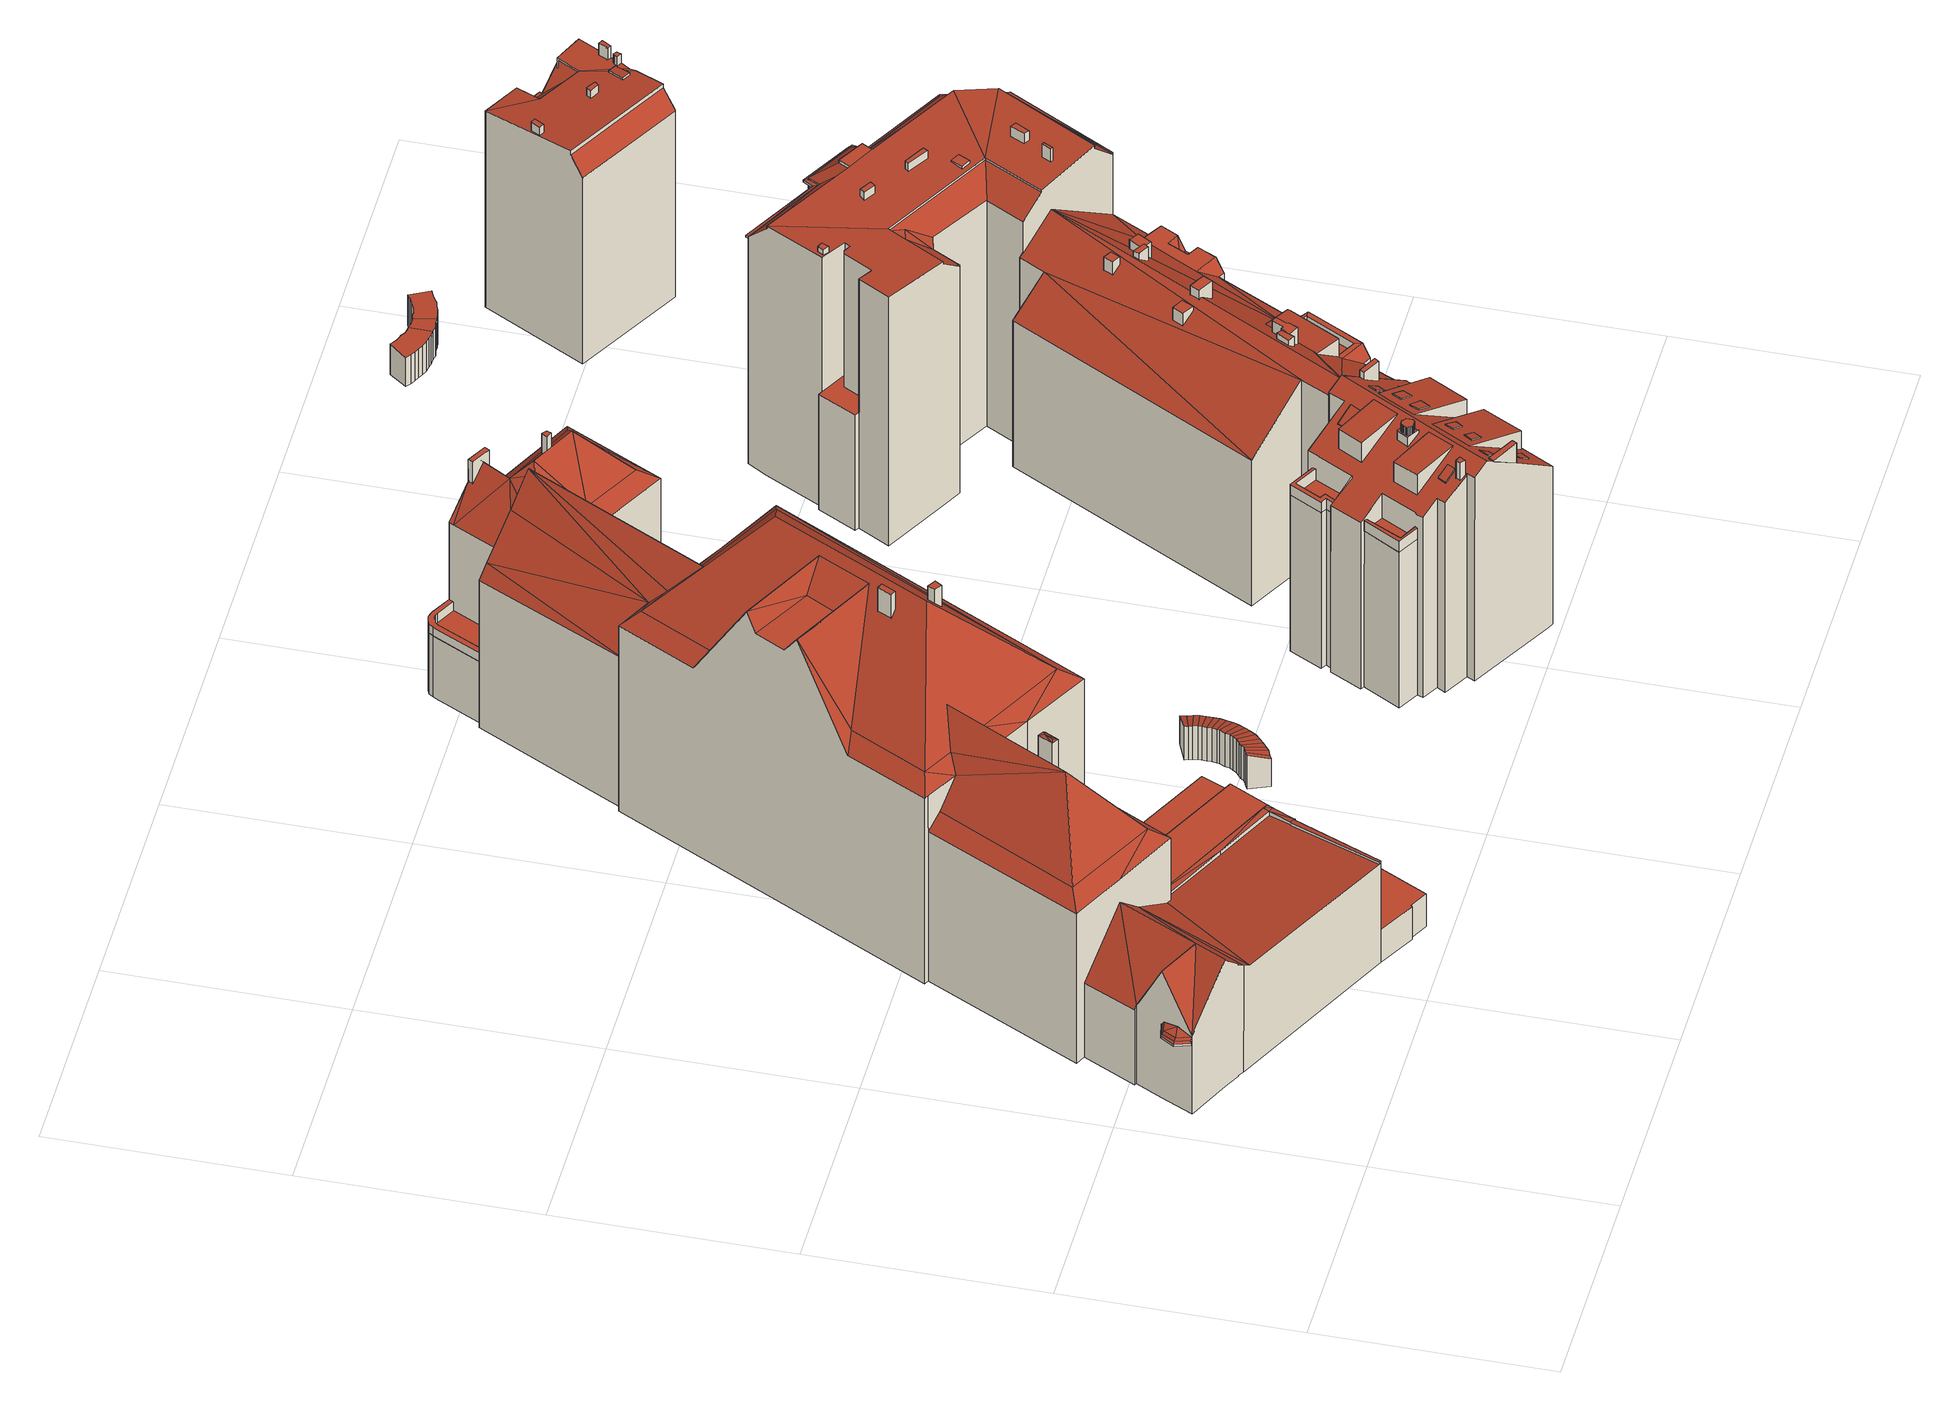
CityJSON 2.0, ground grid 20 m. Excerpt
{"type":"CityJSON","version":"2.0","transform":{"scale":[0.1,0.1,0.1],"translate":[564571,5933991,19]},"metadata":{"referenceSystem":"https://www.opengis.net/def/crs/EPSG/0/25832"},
"CityObjects":{
"building1":{"type":"Building","attributes":{"Grundfläche 2D":"26.392368","Grundhöhe NN":"21.184"},"geometry":[{"type":"Solid","lod":"3","boundaries":[[[[0,1,2,3]],[[4,5,6,7]],[[3,2,8,4]],[[0,3,4,7]],[[1,0,7,9]],[[2,1,9,8]],[[5,4,8,10,11]],[[6,5,11,12]],[[9,7,6,12,13]],[[8,9,13,10]],[[11,10,13,12]]]],"semantics":{"surfaces":[{"type":"RoofSurface"},{"type":"WallSurface"},{"type":"GroundSurface"}],"values":[[0,0,1,1,1,1,1,1,1,1,2]]}}]},
"building2":{"type":"Building","attributes":{"Grundfläche 2D":"1540.348313","Grundhöhe NN":"20.908"},"children":["building2-1","building2-2","building2-3","building2-4","building2-5","building2-6","building2-7"],"geometry":[{"type":"Solid","lod":"3","boundaries":[[[[14,15,16,17]],[[17,18,14]],[[19,18,17]],[[20,21,19]],[[21,22,19]],[[22,18,19]],[[23,24,25,26,20]],[[26,27,21,20]],[[28,18,22]],[[29,30,31,32]],[[31,33,34,32]],[[35,30,29]],[[36,37,30,35]],[[38,37,36]],[[39,40,41]],[[42,40,39]],[[42,43,40]],[[44,43,42,45,46]],[[47,41,48]],[[48,41,40]],[[49,50,51,52]],[[53,54,50]],[[54,51,50]],[[54,53,55,56,57]],[[58,51,54]],[[46,59,49]],[[46,49,60,44]],[[49,52,61]],[[61,60,49]],[[61,52,62]],[[44,60,63]],[[64,57,56]],[[57,64,65,66,67]],[[68,69,67,66,65]],[[70,69,68]],[[69,71,67]],[[62,72,61]],[[73,67,62]],[[67,72,62]],[[67,71,72]],[[74,75,76]],[[76,75,77]],[[77,78,76]],[[79,60,77]],[[60,78,77]],[[63,60,79]],[[80,81,82,83]],[[83,82,77,84]],[[85,86,87,88]],[[89,90,91,92]],[[93,91,94]],[[95,96,82,81,97,98,92,91]],[[88,87,98,97]],[[99,81,80]],[[97,81,99]],[[85,88,99]],[[99,88,97]],[[100,87,86]],[[100,98,87]],[[89,92,100]],[[100,92,98]],[[91,90,101,94]],[[93,102,48,40,95,91]],[[77,82,79]],[[79,82,63]],[[82,96,43,44,63]],[[94,103,93]],[[103,94,33,31]],[[93,103,102]],[[48,103,47]],[[104,105,37,47,103]],[[102,103,48]],[[105,104,103,30,37]],[[54,57,58]],[[57,67,73,58]],[[73,52,58]],[[58,52,51]],[[62,52,73]],[[103,31,30]],[[95,40,43,96]],[[106,107,108,109]],[[108,110,109]],[[111,112,113,110,114]],[[115,116,110,108]],[[117,118,119,114,110,116]],[[120,121,122,123,124,110,113]],[[125,124,123]],[[126,124,125]],[[127,128,129,126,125,130,131,132,133,134]],[[109,110,124]],[[135,136,137,138,139,140,141,142,143,144,145,146]],[[147,148,149,150,151,152,153,154,155,156,157]],[[158,159,160,161]],[[59,46,45]],[[77,75,84]],[[78,60,61,72,71]],[[94,101,34,33]],[[41,47,37,38]],[[128,127,134,17,16,15]],[[134,133,19,17]],[[131,130,24,23,20,19,133,132]],[[25,24,130,162]],[[162,163,26,25]],[[163,164,27,26]],[[164,165,166,28,22,21,27]],[[166,167,14,18,28]],[[168,169,170,123,122,121,120,113,112,111,114,171,172,173,174,175]],[[130,125,123,170,176,150,162]],[[107,106,177,178]],[[108,107,178,179]],[[173,172,171,114,119,118,117,116,115,108,179,180,181]],[[162,150,149,163]],[[163,149,148,164]],[[166,165,164,148,147,157]],[[166,157,156,167]],[[151,150,176,182]],[[152,151,182,183]],[[153,152,183,184]],[[154,153,184,185]],[[160,186,187,155,154,185,188,161]],[[109,124,126,129,35,29,32,189,177,106]],[[15,14,167,156,155,187,190,38,36,35,129,128]],[[41,38,190,191,39]],[[42,39,191,192]],[[59,45,42,192,193]],[[49,59,193,194]],[[50,49,194,195]],[[53,50,195,196]],[[55,53,196,197]],[[56,55,197,198]],[[70,68,65,64,56,198,199,146,200]],[[70,200,146,145,144,71,69]],[[201,202,74,76,78,71,144,143,142]],[[75,74,202,203]],[[84,75,203,204,83]],[[90,89,100,86,85,99,80,83,204,205]],[[34,101,90,205,206]],[[32,34,206,189]],[[158,161,188,207]],[[159,158,207,208]],[[160,159,208,186]],[[135,146,199,209]],[[136,135,209,210]],[[137,136,210,211]],[[138,137,211,212]],[[139,138,212,213]],[[140,139,213,214]],[[201,142,141,140,214,215]],[[195,194,193,192,191,190,187,186,208,207,188,185,184,183,182,176,170,169,168,175,174,173,181,180,179,178,177,189,206,205,204,203,202,201,215,214,213,212,211,210,209,199,198,197,196]]]],"semantics":{"surfaces":[{"type":"RoofSurface"},{"type":"WallSurface"},{"type":"GroundSurface"}],"values":[[0,0,0,0,0,0,0,0,0,0,0,0,0,0,0,0,0,0,0,0,0,0,0,0,0,0,0,0,0,0,0,0,0,0,0,0,0,0,0,0,0,0,0,0,0,0,0,0,0,0,0,0,0,0,0,0,0,0,0,0,0,0,0,0,0,0,0,0,0,0,0,0,0,0,0,0,0,0,0,0,0,0,0,0,0,0,0,0,0,0,0,0,0,1,1,1,1,1,1,1,1,1,1,1,1,1,1,1,1,1,1,1,1,1,1,1,1,1,1,1,1,1,1,1,1,1,1,1,1,1,1,1,1,1,1,1,1,1,1,1,1,1,1,1,1,1,1,1,2]]}}]},
"building2-1":{"type":"BuildingInstallation","parents":["building2"],"geometry":[{"type":"MultiSurface","lod":"3","boundaries":[[[216,217,218,219,220,221,222,223,224,225,226,227,228,229,230,200,231,232]],[[143,222,221,142]],[[233,224,223,222,143,234]],[[233,235,225,224]],[[226,225,235,236]],[[227,226,236,237]],[[237,238,228,227]],[[238,239,229,228]],[[239,145,230,229]],[[146,200,230,145]],[[146,135,231,200]],[[135,136,232,231]],[[136,137,216,232]],[[137,138,217,216]],[[138,139,218,217]],[[139,140,219,218]],[[140,141,142,221,220,219]]],"semantics":{"surfaces":[{"type":"RoofSurface"},{"type":"WallSurface"}],"values":[0,1,1,1,1,1,1,1,1,1,1,1,1,1,1,1,1]}}]},
"building2-2":{"type":"BuildingInstallation","parents":["building2"],"geometry":[{"type":"MultiSurface","lod":"3","boundaries":[[[240,241,242,243]],[[243,242,244,245]],[[240,243,245,246]],[[241,240,246,247]],[[242,241,247,244]]],"semantics":{"surfaces":[{"type":"RoofSurface"},{"type":"WallSurface"}],"values":[0,1,1,1,1]}}]},
"building2-3":{"type":"BuildingInstallation","parents":["building2"],"geometry":[{"type":"MultiSurface","lod":"3","boundaries":[[[248,249,250,251,252,253]],[[68,254,248,253]],[[66,255,256,251,250,249,248,254]],[[256,64,252,251]],[[252,64,65,68,253]]],"semantics":{"surfaces":[{"type":"RoofSurface"},{"type":"WallSurface"}],"values":[0,1,1,1,1]}}]},
"building2-4":{"type":"BuildingInstallation","parents":["building2"],"geometry":[{"type":"MultiSurface","lod":"3","boundaries":[[[257,258,259,260]],[[260,259,261,262]],[[257,260,262,263]],[[258,257,263,264]],[[259,258,264,261]]],"semantics":{"surfaces":[{"type":"RoofSurface"},{"type":"WallSurface"}],"values":[0,1,1,1,1]}}]},
"building2-5":{"type":"BuildingInstallation","parents":["building2"],"geometry":[{"type":"MultiSurface","lod":"3","boundaries":[[[265,266,267,268]],[[268,267,269,270]],[[265,268,270,271]],[[266,265,271,272]],[[267,266,272,269]]],"semantics":{"surfaces":[{"type":"RoofSurface"},{"type":"WallSurface"}],"values":[0,1,1,1,1]}}]},
"building2-6":{"type":"BuildingInstallation","parents":["building2"],"geometry":[{"type":"MultiSurface","lod":"3","boundaries":[[[273,274,275]],[[273,276,274]],[[277,273,275,278]],[[277,278,279]],[[276,273,279,280]],[[273,277,279]],[[281,104,282,278,275,274]],[[282,283,279,278]],[[283,105,284,276,280,279]],[[284,281,274,276]]],"semantics":{"surfaces":[{"type":"RoofSurface"},{"type":"WallSurface"}],"values":[0,0,0,0,0,0,1,1,1,1]}}]},
"building2-7":{"type":"BuildingInstallation","parents":["building2"],"geometry":[{"type":"MultiSurface","lod":"3","boundaries":[[[285,286,287,288,289]],[[290,291,287,286,171]],[[287,292,293,288]],[[291,294,292,287]],[[291,290,295]],[[294,295,296]],[[294,291,295]],[[292,294,296,297]],[[298,293,292,297]],[[285,289,299,300]],[[301,302,298,297,296,295,290,171,172,303]],[[289,288,304,299]],[[172,171,286,285,300,305]],[[293,298,302,306]],[[288,293,306,304]],[[301,303,172,305,300,299,304,306,302]]],"semantics":{"surfaces":[{"type":"RoofSurface"},{"type":"WallSurface"},{"type":"OuterCeilingSurface"}],"values":[0,0,0,0,0,0,0,0,0,1,1,1,1,1,1,2]}}]},
"building3":{"type":"Building","attributes":{"Grundfläche 2D":"15.481487","Grundhöhe NN":"21.058"},"geometry":[{"type":"Solid","lod":"3","boundaries":[[[[307,308,309,310]],[[311,307,310,312]],[[313,311,312,314]],[[315,313,314,316]],[[317,315,316,318]],[[319,317,318,320]],[[321,319,320,322]],[[323,321,322,324]],[[325,323,324,326]],[[327,325,326,328]],[[329,327,328,330]],[[331,329,330,332]],[[333,331,332,334]],[[335,333,334,336]],[[337,335,336,338]],[[339,337,338,340]],[[341,339,340,342]],[[343,341,342,344]],[[345,346,310,309]],[[346,347,312,310]],[[347,348,314,312]],[[348,349,316,314]],[[349,350,318,316]],[[350,351,320,318]],[[351,352,322,320]],[[352,353,324,322]],[[353,354,326,324]],[[354,355,328,326]],[[355,356,330,328]],[[356,357,332,330]],[[357,358,334,332]],[[358,359,336,334]],[[359,360,338,336]],[[360,361,340,338]],[[361,362,342,340]],[[362,363,344,342]],[[363,364,343,344]],[[364,365,341,343]],[[365,366,339,341]],[[366,367,337,339]],[[367,368,335,337]],[[368,369,333,335]],[[369,370,331,333]],[[370,371,329,331]],[[371,372,327,329]],[[372,373,325,327]],[[373,374,323,325]],[[374,375,321,323]],[[375,376,319,321]],[[376,377,317,319]],[[377,378,315,317]],[[378,379,313,315]],[[379,380,311,313]],[[380,381,307,311]],[[381,382,308,307]],[[382,345,309,308]],[[361,360,359,358,357,356,355,354,353,352,351,350,349,348,347,346,345,382,381,380,379,378,377,376,375,374,373,372,371,370,369,368,367,366,365,364,363,362]]]],"semantics":{"surfaces":[{"type":"RoofSurface"},{"type":"WallSurface"},{"type":"GroundSurface"}],"values":[[0,0,0,0,0,0,0,0,0,0,0,0,0,0,0,0,0,0,1,1,1,1,1,1,1,1,1,1,1,1,1,1,1,1,1,1,1,1,1,1,1,1,1,1,1,1,1,1,1,1,1,1,1,1,1,1,2]]}}]},
"building4":{"type":"Building","attributes":{"Grundfläche 2D":"211.162348","Grundhöhe NN":"20.528"},"children":["building4-1","building4-2","building4-3","building4-4","building4-5","building4-6","building4-7","building4-8","building4-9","building4-10","building4-11","building4-12","building4-13","building4-14","building4-15","building4-16","building4-17"],"geometry":[{"type":"MultiSurface","lod":"3","boundaries":[[[383,384,385,386]],[[387,388,389,390],[391,392,393,394],[395,396,397,398]],[[399,400,401,402,403,404],[405,406,407,408],[409,410,411,412]],[[413,414,415,416]],[[417,418,419,420,421,422,423,424,425,426,427,428,429,430,431,432,433,434,435,436,437,438,439,440],[441,383,386,442],[443,413,416,444]],[[445,446,447,448,449,450,451,452,453,424,423,422,421,420],[454,455,390,389],[401,400,456,457,403,402]],[[458,459,460,461,462,463]],[[464,465,466,467,468,469,470,471]],[[385,384,441,442]],[[386,385,442]],[[384,383,441]],[[389,388,454]],[[455,387,390]],[[387,455,454,388]],[[400,399,456]],[[457,404,403]],[[399,404,457,456]],[[415,414,443,444]],[[416,415,444]],[[443,414,413]],[[469,468,472,473]],[[470,469,473,474]],[[464,471,475,476]],[[471,470,474,475]],[[477,426,425,424,453,452,451,478,479]],[[429,428,427,480,481]],[[464,476,482,432,431,430,466,465]],[[427,426,477,480]],[[468,467,466,430,429,481,472]],[[433,432,482,483]],[[461,435,434,433,483,484,463,462]],[[439,438,485,486]],[[487,418,417,440,488,489]],[[461,460,459,490,485,438,437,436,435]],[[440,439,486,488]],[[419,418,487,491]],[[492,493,494,449,448,447,446,445,420,419,491,495]],[[451,450,449,494,478]],[[458,463,484,496]],[[459,458,496,490]],[[488,486,485,490,496,484,483,482,476,475,474,473,472,481,480,477,479,478,494,493,492,495,491,487,489]]],"semantics":{"surfaces":[{"type":"RoofSurface"},{"type":"WallSurface"},{"type":"GroundSurface"}],"values":[0,0,0,0,0,0,0,0,1,1,1,1,1,1,1,1,1,1,1,1,1,1,1,1,1,1,1,1,1,1,1,1,1,1,1,1,1,1,1,1,2]}}]},
"building4-1":{"type":"BuildingInstallation","parents":["building4"],"geometry":[{"type":"MultiSurface","lod":"3","boundaries":[[[497,498,499,500]],[[500,499,395,398]],[[500,398,397,497]],[[498,497,397,396]],[[498,396,395,499]]],"semantics":{"surfaces":[{"type":"RoofSurface"},{"type":"WallSurface"}],"values":[0,1,1,1,1]}}]},
"building4-2":{"type":"BuildingInstallation","parents":["building4"],"geometry":[{"type":"MultiSurface","lod":"3","boundaries":[[[501,502,503,504]],[[504,503,393,392]],[[501,504,392,391]],[[502,501,391,394]],[[502,394,393,503]]],"semantics":{"surfaces":[{"type":"RoofSurface"},{"type":"WallSurface"}],"values":[0,1,1,1,1]}}]},
"building4-3":{"type":"BuildingInstallation","parents":["building4"],"geometry":[{"type":"MultiSurface","lod":"3","boundaries":[[[505,506,507,508]],[[509,510,506,505]],[[507,506,510,511]],[[511,512,508,507]],[[505,508,512,509]]],"semantics":{"surfaces":[{"type":"RoofSurface"},{"type":"WallSurface"}],"values":[0,1,1,1,1]}}]},
"building4-4":{"type":"BuildingInstallation","parents":["building4"],"geometry":[{"type":"MultiSurface","lod":"3","boundaries":[[[513,514,515,516,517,518,519],[520,521,522,523,524,525,526,527,528,529,530,531,532,533,534,535,536,537,538,539,540,541,542,543,544,545,546,547,548,549]],[[550,551,515,514]],[[551,552,516,515]],[[553,518,517,516,552,554]],[[553,555,519,518]],[[555,556,550,514,513,519]]],"semantics":{"surfaces":[{"type":"RoofSurface"},{"type":"WallSurface"}],"values":[0,1,1,1,1,1]}}]},
"building4-5":{"type":"BuildingInstallation","parents":["building4"],"geometry":[{"type":"MultiSurface","lod":"3","boundaries":[[[557,558,559,560,561]],[[447,562,558,557]],[[562,563,559,558]],[[563,445,560,559]],[[445,446,447,557,561,560]]],"semantics":{"surfaces":[{"type":"RoofSurface"},{"type":"WallSurface"}],"values":[0,1,1,1,1]}}]},
"building4-6":{"type":"BuildingInstallation","parents":["building4"],"geometry":[{"type":"MultiSurface","lod":"3","boundaries":[[[564,565,566,567]],[[568,569,567,566]],[[569,570,564,567]],[[565,564,570,571]],[[566,565,571,568]]],"semantics":{"surfaces":[{"type":"RoofSurface"},{"type":"WallSurface"}],"values":[0,1,1,1,1]}}]},
"building4-7":{"type":"BuildingInstallation","parents":["building4"],"geometry":[{"type":"MultiSurface","lod":"3","boundaries":[[[572,573,574,575]],[[575,574,576,577]],[[572,575,577,578]],[[573,572,578,579]],[[574,573,579,576]]],"semantics":{"surfaces":[{"type":"RoofSurface"},{"type":"WallSurface"}],"values":[0,1,1,1,1]}}]},
"building4-8":{"type":"BuildingInstallation","parents":["building4"],"geometry":[{"type":"MultiSurface","lod":"3","boundaries":[[[580,581,582,583]],[[581,411,410,582]],[[583,582,410,409]],[[580,583,409,412]],[[581,580,412,411]]],"semantics":{"surfaces":[{"type":"RoofSurface"},{"type":"WallSurface"}],"values":[0,1,1,1,1]}}]},
"building4-9":{"type":"BuildingInstallation","parents":["building4"],"geometry":[{"type":"MultiSurface","lod":"3","boundaries":[[[584,585,586,587]],[[587,586,588,589]],[[584,587,589,590]],[[585,584,590,591]],[[586,585,591,588]]],"semantics":{"surfaces":[{"type":"RoofSurface"},{"type":"WallSurface"}],"values":[0,1,1,1,1]}}]},
"building4-10":{"type":"BuildingInstallation","parents":["building4"],"geometry":[{"type":"MultiSurface","lod":"3","boundaries":[[[592,593,594,595]],[[595,594,453,596]],[[592,595,596,597]],[[593,592,597,452]],[[594,593,452,453]]],"semantics":{"surfaces":[{"type":"RoofSurface"},{"type":"WallSurface"}],"values":[0,1,1,1,1]}}]},
"building4-11":{"type":"BuildingInstallation","parents":["building4"],"geometry":[{"type":"MultiSurface","lod":"3","boundaries":[[[598,599,600,601]],[[601,600,602,603]],[[603,604,598,601]],[[604,605,599,598]],[[600,599,605,602]]],"semantics":{"surfaces":[{"type":"RoofSurface"},{"type":"WallSurface"}],"values":[0,1,1,1,1]}}]},
"building4-12":{"type":"BuildingInstallation","parents":["building4"],"geometry":[{"type":"MultiSurface","lod":"3","boundaries":[[[606,607,608,609]],[[609,608,406,405]],[[606,609,405,408]],[[607,606,408,407]],[[607,407,406,608]]],"semantics":{"surfaces":[{"type":"RoofSurface"},{"type":"WallSurface"}],"values":[0,1,1,1,1]}}]},
"building4-13":{"type":"BuildingInstallation","parents":["building4"],"geometry":[{"type":"MultiSurface","lod":"3","boundaries":[[[610,611,612,613,614,615]],[[615,614,613,616,617,618]],[[618,619,610,615]],[[619,620,621,612,611,610]],[[613,612,621,616]]],"semantics":{"surfaces":[{"type":"RoofSurface"},{"type":"WallSurface"}],"values":[0,1,1,1,1]}}]},
"building4-14":{"type":"BuildingInstallation","parents":["building4"],"geometry":[{"type":"MultiSurface","lod":"3","boundaries":[[[622,623,624,625,626,627]],[[463,458,627,626]],[[458,459,622,627]],[[460,623,622,459]],[[460,628,624,623]],[[628,462,625,624]],[[463,626,625,462]]],"semantics":{"surfaces":[{"type":"RoofSurface"},{"type":"WallSurface"}],"values":[0,1,1,1,1,1,1]}}]},
"building4-15":{"type":"BuildingInstallation","parents":["building4"],"geometry":[{"type":"MultiSurface","lod":"3","boundaries":[[[629,630,631,632,633,634,635,636,637,638]],[[468,469,633,632]],[[469,470,634,633]],[[470,471,635,634]],[[471,464,636,635]],[[464,465,637,636]],[[638,637,465,639]],[[629,638,639,640]],[[630,629,640,641]],[[467,631,630,641]],[[631,467,468,632]]],"semantics":{"surfaces":[{"type":"RoofSurface"},{"type":"WallSurface"}],"values":[0,1,1,1,1,1,1,1,1,1,1]}}]},
"building4-16":{"type":"BuildingInstallation","parents":["building4"],"geometry":[{"type":"MultiSurface","lod":"3","boundaries":[[[642,643,644,645]],[[645,644,646,647]],[[642,645,647,648]],[[643,642,648,649]],[[644,643,649,646]]],"semantics":{"surfaces":[{"type":"RoofSurface"},{"type":"WallSurface"}],"values":[0,1,1,1,1]}}]},
"building4-17":{"type":"BuildingInstallation","parents":["building4"],"geometry":[{"type":"MultiSurface","lod":"3","boundaries":[[[650,651,652,653,654,655,656,657,658,659,660,661,662,663,664,665,666,667,668,669,670,671,672,673,674,675,676,677,678,679]],[[654,653,548,547]],[[651,650,521,520]],[[652,651,520,549]],[[653,652,549,548]],[[655,654,547,546]],[[656,655,546,545]],[[657,656,545,544]],[[658,657,544,543]],[[659,658,543,542]],[[660,659,542,541]],[[661,660,541,540]],[[662,661,540,539]],[[663,662,539,538]],[[664,663,538,537]],[[665,664,537,536]],[[666,665,536,535]],[[667,666,535,534]],[[668,667,534,533]],[[669,668,533,532]],[[670,669,532,531]],[[671,670,531,530]],[[672,671,530,529]],[[673,672,529,528]],[[674,673,528,527]],[[675,674,527,526]],[[676,675,526,525]],[[677,676,525,524]],[[678,677,524,523]],[[679,678,523,522]],[[650,679,522,521]]],"semantics":{"surfaces":[{"type":"RoofSurface"},{"type":"WallSurface"}],"values":[0,1,1,1,1,1,1,1,1,1,1,1,1,1,1,1,1,1,1,1,1,1,1,1,1,1,1,1,1,1,1]}}]},
"building5":{"type":"Building","attributes":{"Grundfläche 2D":"412.719118","Grundhöhe NN":"21.509"},"children":["building5-1","building5-2","building5-3","building5-4","building5-5","building5-6","building5-7"],"geometry":[{"type":"Solid","lod":"3","boundaries":[[[[680,681,682,683,684,685,686,687]],[[688,689,690]],[[690,689,691]],[[688,692,693,694]],[[695,688,694,696,697,698]],[[697,682,681,699,700,701,702,688,695,698]],[[688,702,701,700,703,689]],[[704,705,693]],[[705,694,693]],[[706,707,708,709,697]],[[682,697,683]],[[710,684,683,697,709,711]],[[711,709,712,713,714]],[[712,715,716,713]],[[717,716,715,700,699]],[[718,700,719]],[[703,700,718]],[[720,721,722,723]],[[724,725,726,727,728,729,689,703]],[[730,731,732,733]],[[708,734,712,709]],[[715,735,719,700]],[[718,736,724,703]],[[725,720,723,726]],[[728,722,721]],[[727,722,728]],[[737,691,729]],[[691,689,729]],[[726,722,727]],[[723,722,726]],[[716,717,732,731]],[[716,731,730,713]],[[733,714,713,730]],[[699,681,680]],[[685,684,710,711]],[[711,714,733,732,717,699,680,687,686,685]],[[692,688,690,738,739]],[[704,693,740,741]],[[691,737,742,743]],[[693,692,739,740]],[[705,704,741,744]],[[694,705,744,745]],[[707,706,697,696,746,747]],[[696,694,745,746]],[[708,707,747,748]],[[734,708,748,749]],[[735,715,712,734,749,750]],[[719,735,750,751]],[[718,719,751,752]],[[736,718,752,753]],[[742,737,729,728,721,720,725,724,736,753,754]],[[690,691,743,738]],[[749,748,747,746,745,744,741,740,739,738,743,742,754,753,752,751,750]]]],"semantics":{"surfaces":[{"type":"RoofSurface"},{"type":"WallSurface"},{"type":"GroundSurface"}],"values":[[0,0,0,0,0,0,0,0,0,0,0,0,0,0,0,0,0,0,0,0,0,0,0,0,0,0,0,0,0,0,1,1,1,1,1,1,1,1,1,1,1,1,1,1,1,1,1,1,1,1,1,1,2]]}}]},
"building5-1":{"type":"BuildingInstallation","parents":["building5"],"geometry":[{"type":"MultiSurface","lod":"3","boundaries":[[[755,756,757,758]],[[758,757,759,760]],[[755,758,760,761]],[[756,755,761,762]],[[757,756,762,759]]],"semantics":{"surfaces":[{"type":"RoofSurface"},{"type":"WallSurface"}],"values":[0,1,1,1,1]}}]},
"building5-2":{"type":"BuildingInstallation","parents":["building5"],"geometry":[{"type":"MultiSurface","lod":"3","boundaries":[[[763,764,765,766,767,768,769,770]],[[766,765,771,772]],[[767,766,772,773]],[[768,767,773,774]],[[769,768,774,775]],[[763,770,776,777]],[[770,769,775,776]],[[764,763,777,778]],[[765,764,778,771]]],"semantics":{"surfaces":[{"type":"RoofSurface"},{"type":"WallSurface"}],"values":[0,1,1,1,1,1,1,1,1]}}]},
"building5-3":{"type":"BuildingInstallation","parents":["building5"],"geometry":[{"type":"MultiSurface","lod":"3","boundaries":[[[779,780,781,782]],[[782,781,783,784]],[[779,782,784,785]],[[780,779,785,786]],[[781,780,786,783]]],"semantics":{"surfaces":[{"type":"RoofSurface"},{"type":"WallSurface"}],"values":[0,1,1,1,1]}}]},
"building5-4":{"type":"BuildingInstallation","parents":["building5"],"geometry":[{"type":"MultiSurface","lod":"3","boundaries":[[[787,788,789,790]],[[790,789,791,792]],[[787,790,792,793]],[[788,787,793,794]],[[789,788,794,791]]],"semantics":{"surfaces":[{"type":"RoofSurface"},{"type":"WallSurface"}],"values":[0,1,1,1,1]}}]},
"building5-5":{"type":"BuildingInstallation","parents":["building5"],"geometry":[{"type":"MultiSurface","lod":"3","boundaries":[[[795,796,797,798,799]],[[800,797,796,795,801,702]],[[800,802,798,797]],[[803,799,798,802,701]],[[803,801,795,799]]],"semantics":{"surfaces":[{"type":"RoofSurface"},{"type":"WallSurface"}],"values":[0,1,1,1,1]}}]},
"building5-6":{"type":"BuildingInstallation","parents":["building5"],"geometry":[{"type":"MultiSurface","lod":"3","boundaries":[[[804,805,806,807,808]],[[809,810,805,804]],[[698,811,806,805,810]],[[811,812,807,806]],[[812,695,809,804,808,807]]],"semantics":{"surfaces":[{"type":"RoofSurface"},{"type":"WallSurface"}],"values":[0,1,1,1,1]}}]},
"building5-7":{"type":"BuildingInstallation","parents":["building5"],"geometry":[{"type":"MultiSurface","lod":"3","boundaries":[[[813,814,815,816]],[[816,815,817,818]],[[813,816,818,819]],[[814,813,819,820]],[[815,814,820,817]]],"semantics":{"surfaces":[{"type":"RoofSurface"},{"type":"WallSurface"}],"values":[0,1,1,1,1]}}]},
"building6":{"type":"Building","attributes":{"Grundfläche 2D":"347.743010","Grundhöhe NN":"19.399"},"children":["building6-1","building6-2","building6-3","building6-4","building6-5","building6-6","building6-7"],"geometry":[{"type":"Solid","lod":"3","boundaries":[[[[821,822,823,824]],[[825,822,821]],[[825,826,827,822]],[[828,827,826]],[[828,829,830,827]],[[829,831,832,830]],[[831,833,834,832]],[[835,836,834,833]],[[837,838,836,835]],[[839,838,837]],[[840,841,842,843,844,845,846,847,848,849,850]],[[851,852,853,854]],[[855,854,853]],[[854,855,856,857,850,849]],[[856,858,859,857]],[[860,861,862,863,864,865,866]],[[867,868,862]],[[862,868,863]],[[868,867,869,870,864]],[[869,871,872,870]],[[868,864,863]],[[873,874,875,876,877,878,879,880,881]],[[852,823,822,853]],[[853,822,827,855]],[[827,830,856,855]],[[830,832,858,856]],[[858,832,834,859]],[[859,834,836,857]],[[857,836,838,850]],[[865,864,849,848]],[[849,864,870,854]],[[854,870,872,851]],[[882,825,821,824,883,884,885]],[[886,826,825,882,885,884,887,888]],[[889,829,828,826,886,888,887,890,891]],[[892,831,829,889,891,890,893,894]],[[895,833,831,892,894,893,896,897]],[[837,835,898,899,900,901,839]],[[898,835,833,895,897,896,900,899]],[[902,881,840,850,838,839,901,903]],[[840,881,880,841]],[[841,880,879,842]],[[842,879,878,843]],[[843,878,877,844]],[[844,877,876,845]],[[845,876,875,846]],[[846,875,904,905,847]],[[906,866,865,848,847,905,907]],[[867,862,908,909]],[[860,866,906,910]],[[861,860,910,911]],[[862,861,911,908]],[[869,867,909,912]],[[871,869,912,913]],[[824,823,852,851,872,871,913,914,915,883]],[[874,873,916,917]],[[874,917,904,875]],[[881,902,916,873]],[[911,910,906,907,905,904,917,916,902,903,901,900,896,893,890,887,884,883,915,914,913,912,909,908]]]],"semantics":{"surfaces":[{"type":"RoofSurface"},{"type":"WallSurface"},{"type":"GroundSurface"}],"values":[[0,0,0,0,0,0,0,0,0,0,0,0,0,0,0,0,0,0,0,0,0,0,1,1,1,1,1,1,1,1,1,1,1,1,1,1,1,1,1,1,1,1,1,1,1,1,1,1,1,1,1,1,1,1,1,1,1,1,2]]}}]},
"building6-1":{"type":"BuildingInstallation","parents":["building6"],"geometry":[{"type":"MultiSurface","lod":"3","boundaries":[[[918,919,920,921]],[[921,920,922,923]],[[918,921,923,924]],[[919,918,924,925]],[[920,919,925,922]]],"semantics":{"surfaces":[{"type":"RoofSurface"},{"type":"WallSurface"}],"values":[0,1,1,1,1]}}]},
"building6-2":{"type":"BuildingInstallation","parents":["building6"],"geometry":[{"type":"MultiSurface","lod":"3","boundaries":[[[926,927,928,929]],[[929,928,930,931]],[[926,929,931,932]],[[927,926,932,933]],[[928,927,933,930]]],"semantics":{"surfaces":[{"type":"RoofSurface"},{"type":"WallSurface"}],"values":[0,1,1,1,1]}}]},
"building6-3":{"type":"BuildingInstallation","parents":["building6"],"geometry":[{"type":"MultiSurface","lod":"3","boundaries":[[[934,935,936,937]],[[937,936,938,939]],[[934,937,939,940]],[[935,934,940,941]],[[941,938,936,935]]],"semantics":{"surfaces":[{"type":"RoofSurface"},{"type":"WallSurface"}],"values":[0,1,1,1,1]}}]},
"building6-4":{"type":"BuildingInstallation","parents":["building6"],"geometry":[{"type":"MultiSurface","lod":"3","boundaries":[[[942,943,944,945]],[[945,944,946,947]],[[942,945,947,948]],[[943,942,948,949]],[[944,943,949,946]]],"semantics":{"surfaces":[{"type":"RoofSurface"},{"type":"WallSurface"}],"values":[0,1,1,1,1]}}]},
"building6-5":{"type":"BuildingInstallation","parents":["building6"],"geometry":[{"type":"MultiSurface","lod":"3","boundaries":[[[950,951,952,953]],[[953,952,954,955]],[[955,956,950,953]],[[951,950,956,957]],[[957,954,952,951]]],"semantics":{"surfaces":[{"type":"RoofSurface"},{"type":"WallSurface"}],"values":[0,1,1,1,1]}}]},
"building6-6":{"type":"BuildingInstallation","parents":["building6"],"geometry":[{"type":"MultiSurface","lod":"3","boundaries":[[[958,959,960,961]],[[961,960,962,963]],[[958,961,963,964]],[[959,958,964,965]],[[960,959,965,962]]],"semantics":{"surfaces":[{"type":"RoofSurface"},{"type":"WallSurface"}],"values":[0,1,1,1,1]}}]},
"building6-7":{"type":"BuildingInstallation","parents":["building6"],"geometry":[{"type":"MultiSurface","lod":"3","boundaries":[[[966,882,967]],[[968,882,966]],[[969,882,968]],[[886,882,969]],[[970,971,972,892,973,889]],[[970,889,886,969]],[[974,895,892,972]],[[975,895,974]],[[976,898,895,975]],[[977,978,976]],[[978,898,976]],[[966,967,979,980]],[[968,966,980,981]],[[969,968,981,982]],[[970,969,982,983]],[[972,971,970,983,984]],[[975,974,972,984,985]],[[976,975,985,986]],[[977,976,986,987]],[[978,977,987,988]],[[978,988,899,898]],[[898,899,897,895]],[[895,897,894,892]],[[973,892,894,891,889]],[[889,891,888,886]],[[882,885,979,967]],[[886,888,885,882]],[[983,982,981,980,979,885,888,891,894,897,899,988,987,986,985,984]]],"semantics":{"surfaces":[{"type":"RoofSurface"},{"type":"WallSurface"},{"type":"OuterCeilingSurface"}],"values":[0,0,0,0,0,0,0,0,0,0,0,1,1,1,1,1,1,1,1,1,1,1,1,1,1,1,1,2]}}]},
"building7":{"type":"Building","attributes":{"Grundfläche 2D":"13.980762","Grundhöhe NN":"20.668"},"geometry":[{"type":"Solid","lod":"3","boundaries":[[[[989,990,991,992,993,994,995,996,997,998,999,1000,1001,1002,1003,1004,1005]],[[1006,1007,1008,1009,990,989,1010,1011]],[[1012,1013,1014,1015,1016,1017,1018,1019,1007,1006,1020,1021,1022,1023,1024,1025,1026]],[[1027,1028,998,997]],[[1028,1029,999,998]],[[1029,1030,1000,999]],[[1030,1031,1001,1000]],[[1031,1032,1002,1001]],[[1032,1033,1003,1002]],[[1033,1034,1004,1003]],[[1034,1035,1005,1004]],[[1035,1036,989,1005]],[[1036,1037,1010,989]],[[1037,1038,1011,1010]],[[1038,1039,1006,1011]],[[1039,1040,1020,1006]],[[1040,1041,1021,1020]],[[1041,1042,1022,1021]],[[1042,1043,1023,1022]],[[1043,1044,1024,1023]],[[1044,1045,1025,1024]],[[1045,1046,1026,1025]],[[1046,1047,1012,1026]],[[1048,1027,997,996]],[[1049,1050,994,993]],[[1050,1051,995,994]],[[1051,1048,996,995]],[[1047,1052,1013,1012]],[[1052,1053,1014,1013]],[[1053,1054,1015,1014]],[[1054,1055,1016,1015]],[[1055,1056,1017,1016]],[[1056,1057,1018,1017]],[[1057,1058,1019,1018]],[[1058,1059,1007,1019]],[[1059,1060,1008,1007]],[[1060,1061,1009,1008]],[[1061,1062,990,1009]],[[1062,1063,991,990]],[[1063,1064,992,991]],[[1064,1049,993,992]],[[1044,1043,1042,1041,1040,1039,1038,1037,1036,1035,1034,1033,1032,1031,1030,1029,1028,1027,1048,1051,1050,1049,1064,1063,1062,1061,1060,1059,1058,1057,1056,1055,1054,1053,1052,1047,1046,1045]]]],"semantics":{"surfaces":[{"type":"RoofSurface"},{"type":"WallSurface"},{"type":"GroundSurface"}],"values":[[0,0,0,1,1,1,1,1,1,1,1,1,1,1,1,1,1,1,1,1,1,1,1,1,1,1,1,1,1,1,1,1,1,1,1,1,1,1,1,1,1,2]]}}]},
"building8":{"type":"Building","attributes":{"Grundfläche 2D":"105.987913","Grundhöhe NN":"19.590"},"children":["building8-1","building8-2","building8-3","building8-4","building8-5"],"geometry":[{"type":"Solid","lod":"3","boundaries":[[[[1065,1066,1067,1068,1069,1070,1071]],[[1065,1071,1070,1072,1073,1074,1075,1076,1077,1078,1066]],[[1079,1080,1081]],[[1069,1068,1067,1066,1081,1080,1082,1083]],[[1084,1085,1086,1087,1088]],[[1089,1090,1091,1092]],[[1093,1089,1092,1094]],[[1089,1093,1095]],[[1084,1083,1082,1085]],[[1089,1095,1096,1097]],[[1090,1089,1097,1098]],[[1091,1090,1098,1099]],[[1078,1077,1100,1101]],[[1093,1066,1078,1101,1096,1095]],[[1066,1093,1094,1081]],[[1079,1081,1094,1092,1091]],[[1079,1091,1099,1102,1080]],[[1103,1086,1085,1082,1080,1102,1104]],[[1087,1086,1103,1105]],[[1087,1105,1106,1107,1072,1070,1069,1083,1084,1088]],[[1108,1109,1075,1074,1073,1072,1107]],[[1077,1076,1075,1109,1100]],[[1096,1101,1100,1109,1108,1107,1106,1105,1103,1104,1102,1099,1098,1097]]]],"semantics":{"surfaces":[{"type":"RoofSurface"},{"type":"WallSurface"},{"type":"GroundSurface"}],"values":[[0,0,0,0,0,0,0,0,1,1,1,1,1,1,1,1,1,1,1,1,1,1,2]]}}]},
"building8-1":{"type":"BuildingInstallation","parents":["building8"],"geometry":[{"type":"MultiSurface","lod":"3","boundaries":[[[1110,1111,1112,1113]],[[1114,1115,1111,1110]],[[1115,1116,1112,1111]],[[1113,1112,1116,1117]],[[1118,1114,1110,1113,1117]]],"semantics":{"surfaces":[{"type":"RoofSurface"},{"type":"WallSurface"}],"values":[0,1,1,1,1]}}]},
"building8-2":{"type":"BuildingInstallation","parents":["building8"],"geometry":[{"type":"MultiSurface","lod":"3","boundaries":[[[1119,1120,1121,1122,1123]],[[1072,1073,1121,1120]],[[1073,1124,1122,1121]],[[1124,1125,1123,1122]],[[1119,1123,1125,1126]],[[1126,1072,1120,1119]]],"semantics":{"surfaces":[{"type":"RoofSurface"},{"type":"WallSurface"}],"values":[0,1,1,1,1,1]}}]},
"building8-3":{"type":"BuildingInstallation","parents":["building8"],"geometry":[{"type":"MultiSurface","lod":"3","boundaries":[[[1127,1128,1129,1130]],[[1130,1129,1131,1132]],[[1132,1133,1127,1130]],[[1128,1127,1133,1134]],[[1134,1131,1129,1128]]],"semantics":{"surfaces":[{"type":"RoofSurface"},{"type":"WallSurface"}],"values":[0,1,1,1,1]}}]},
"building8-4":{"type":"BuildingInstallation","parents":["building8"],"geometry":[{"type":"MultiSurface","lod":"3","boundaries":[[[1135,1136,1137,1138,1139,1140,1141,1142,1143,1144,1145]],[[1146,1147,1138,1137]],[[1068,1071,1148,1143,1142,1141,1140,1139,1138,1147,1149,1150]],[[1148,1065,1067,1151,1135,1145,1144,1143]],[[1151,1152,1146,1137,1136,1135]]],"semantics":{"surfaces":[{"type":"RoofSurface"},{"type":"WallSurface"}],"values":[0,1,1,1,1]}}]},
"building8-5":{"type":"BuildingInstallation","parents":["building8"],"geometry":[{"type":"MultiSurface","lod":"3","boundaries":[[[1153,1154,1155,1156,1157,1158]],[[1154,1153,1076,1159]],[[1160,1161,1157,1156,1155,1154,1159,1162]],[[1075,1158,1157,1161]],[[1153,1158,1075,1076]]],"semantics":{"surfaces":[{"type":"RoofSurface"},{"type":"WallSurface"}],"values":[0,1,1,1,1]}}]}
},
"vertices":[
[208,298,53],[196,273,54],[241,251,54],[254,275,53],[254,275,50],[265,296,50],[220,320,50],[208,298,50],[241,251,50],[196,273,50],[241,251,22],[265,296,22],[220,320,22],[196,273,22],
[158,200,111],[156,196,110],[156,195,110],[215,167,110],[271,146,111],[269,141,110],[259,122,112],[263,120,112],[273,139,111],[258,121,112],[217,42,122],[219,41,122],[262,120,112],[263,119,112],[275,144,111],[97,218,171],[147,208,182],[67,248,182],[50,241,171],[130,368,182],[118,374,171],[153,191,171],[196,273,171],[209,326,182],[220,320,171],[279,289,207],[272,309,219],[220,320,207],[422,566,207],[405,562,219],[324,604,219],[363,596,207],[337,610,207],[192,335,207],[192,350,219],[416,699,171],[473,669,171],[467,687,181],[416,714,181],[516,753,171],[501,749,181],[447,789,168],[446,787,170],[434,780,181],[452,734,224],[363,596,171],[379,751,244],[398,742,217],[403,752,217],[298,594,244],[427,797,200],[421,800,208],[419,796,208],[405,772,208],[410,806,194],[387,812,168],[389,816,168],[361,761,168],[379,751,194],[411,754,224],[328,778,168],[261,649,171],[336,774,180],[289,635,207],[361,761,215],[292,621,219],[222,584,207],[230,570,219],[264,635,219],[257,651,207],[261,649,207],[193,528,278],[179,502,278],[231,474,278],[245,500,278],[150,445,207],[114,376,207],[131,380,219],[166,446,219],[158,366,219],[146,359,207],[233,403,302],[303,538,302],[274,497,295],[251,452,295],[197,536,295],[174,491,295],[118,374,207],[184,375,244],[128,268,244],[152,285,226],[163,293,217],[59,237,94],[36,192,95],[38,191,98],[97,218,148],[63,150,148],[15,140,101],[15,140,102],[50,124,148],[13,141,98],[27,169,145],[26,168,148],[26,168,147],[25,166,144],[13,142,100],[50,124,147],[64,117,133],[65,117,131],[70,114,127],[118,208,127],[78,111,121],[149,193,108],[156,195,107],[156,196,107],[153,191,108],[217,42,120],[258,121,109],[259,122,109],[269,141,106],[215,167,106],[372,825,81],[369,826,81],[365,827,81],[361,826,81],[357,824,81],[355,821,81],[353,818,81],[332,776,81],[336,774,81],[361,761,81],[387,812,81],[389,816,81],[263,120,52],[263,119,52],[262,120,52],[219,41,52],[251,24,52],[252,25,52],[268,17,52],[359,193,52],[196,273,52],[158,200,52],[275,144,52],[366,217,49],[271,264,49],[260,242,49],[356,195,49],[219,41,120],[262,120,109],[263,119,109],[263,120,108],[275,144,105],[158,200,106],[64,117,19],[65,117,19],[70,114,19],[13,141,96],[13,141,91],[13,141,19],[15,140,19],[50,124,19],[219,41,19],[59,237,19],[36,192,19],[38,191,19],[26,168,19],[13,142,19],[251,24,19],[252,25,19],[268,17,19],[359,193,19],[260,242,19],[196,273,19],[356,195,19],[50,241,19],[220,320,19],[279,289,19],[422,566,19],[363,596,19],[416,699,19],[473,669,19],[516,753,19],[447,789,19],[446,787,19],[389,816,19],[389,816,90],[332,776,19],[328,778,19],[261,649,19],[257,651,19],[114,376,19],[118,374,19],[366,217,19],[271,264,19],[372,825,19],[369,826,19],[365,827,19],[361,826,19],[357,824,19],[355,821,19],[353,818,19],
[365,827,90],[361,826,90],[357,824,90],[355,821,90],[353,818,90],[332,776,90],[336,774,90],[357,816,90],[358,818,90],[360,820,90],[363,821,90],[365,822,90],[368,822,90],[370,821,90],[387,812,90],[372,825,90],[369,826,90],[358,818,81],[357,816,81],[360,820,81],[363,821,81],[365,822,81],[368,822,81],[370,821,81],
[232,427,308],[238,439,308],[233,441,308],[227,429,308],[233,441,284],[227,429,284],[232,427,290],[238,439,289],
[408,802,216],[419,796,216],[424,793,216],[425,793,216],[427,797,216],[410,806,216],[408,802,194],[424,793,201],[425,793,199],
[438,747,231],[440,751,231],[436,754,231],[433,749,231],[436,754,210],[433,749,217],[438,747,217],[440,751,211],
[276,401,282],[280,407,282],[273,411,282],[270,405,282],[273,411,268],[270,405,268],[276,401,260],[280,407,260],
[159,292,251],[158,297,250],[152,285,250],[163,294,250],[155,285,251],[151,284,250],[157,281,250],[163,293,250],[158,297,226],[151,284,226],[157,281,217],[163,294,217],
[11,142,94],[12,142,94],[8,154,94],[6,154,93],[10,141,93],[13,142,97],[9,153,97],[14,165,94],[13,166,93],[15,164,97],[19,154,100],[25,166,97],[26,168,94],[27,169,93],[10,141,91],[11,142,91],[26,168,91],[27,169,91],[25,166,91],[6,154,91],[12,142,91],[13,166,91],
[432,245,49],[431,250,49],[413,242,55],[414,239,55],[434,240,49],[415,236,55],[435,235,49],[416,232,55],[435,230,49],[416,229,55],[435,224,49],[416,225,55],[435,219,49],[416,221,55],[434,214,49],[415,217,55],[433,208,49],[415,215,55],[431,203,49],[413,210,55],[429,198,49],[412,206,55],[426,193,49],[410,203,55],[423,188,49],[408,200,55],[419,184,49],[405,197,55],[415,180,49],[402,195,55],[411,177,49],[400,192,55],[407,174,49],[397,190,55],[402,172,49],[394,189,55],[398,170,49],[391,187,55],[413,242,21],[414,239,21],[415,236,21],[416,232,21],[416,229,21],[416,225,21],[416,221,21],[415,217,21],[415,215,21],[413,210,21],[412,206,21],[410,203,21],[408,200,21],[405,197,21],[402,195,21],[400,192,21],[397,190,21],[394,189,21],[391,187,21],[398,170,21],[402,172,21],[407,174,21],[411,177,21],[415,180,21],[419,184,21],[423,188,21],[426,193,21],[429,198,21],[431,203,21],[433,208,21],[434,214,21],[435,219,21],[435,224,21],[435,230,21],[435,235,21],[434,240,21],[432,245,21],[431,250,21],
[626,143,227],[590,162,224],[578,141,224],[614,121,227],[649,32,198],[667,66,198],[614,94,222],[596,60,222],[617,56,213],[607,61,218],[611,68,218],[621,63,213],[620,85,218],[630,79,213],[626,73,213],[616,78,218],[694,115,198],[641,143,221],[635,133,221],[624,112,221],[623,110,221],[675,81,198],[632,109,218],[636,117,218],[648,111,213],[643,103,213],[641,125,218],[645,133,218],[656,127,213],[652,119,213],[599,93,227],[562,112,224],[551,91,224],[587,71,227],[564,55,220],[565,55,221],[561,48,221],[574,41,229],[589,70,229],[614,114,229],[632,148,229],[646,173,229],[634,180,221],[633,180,221],[626,166,221],[625,166,221],[589,186,198],[568,146,198],[549,156,186],[546,158,184],[532,131,184],[535,129,186],[553,119,198],[537,89,198],[535,87,198],[533,82,198],[547,74,207],[543,67,207],[590,162,204],[578,141,204],[562,112,204],[551,91,204],[580,38,224],[581,37,223],[604,25,205],[635,7,179],[640,5,175],[680,79,175],[712,138,175],[680,155,201],[664,163,214],[667,66,179],[649,32,179],[694,115,179],[675,81,179],[517,97,173],[535,87,173],[537,89,173],[553,119,173],[537,128,173],[535,129,173],[549,156,173],[552,155,173],[568,146,173],[585,179,173],[587,181,173],[563,194,173],[548,166,173],[553,163,173],[587,181,15],[563,194,15],[548,166,15],[553,163,15],[549,156,15],[633,180,15],[712,138,15],[634,180,15],[626,166,15],[589,186,15],[546,158,15],[532,131,15],[535,129,15],[533,82,15],[547,74,15],[565,55,15],[543,67,15],[564,55,15],[535,87,15],[561,48,15],[581,37,15],[635,7,15],[640,5,15],[580,38,15],[517,97,15],
[626,73,214],[630,79,214],[620,85,219],[616,78,219],
[617,56,214],[621,63,214],[611,68,219],[607,61,219],
[572,72,221],[562,77,215],[558,70,215],[568,65,221],[572,72,220],[562,77,214],[558,70,214],[568,65,220],
[593,116,228],[588,107,228],[598,101,228],[598,102,228],[603,110,228],[604,111,228],[594,117,228],[600,111,228],[600,110,228],[600,109,228],[600,108,228],[600,107,228],[600,106,228],[599,105,228],[598,104,228],[597,104,228],[596,104,228],[595,104,228],[594,104,228],[593,104,228],[592,105,228],[591,106,228],[591,107,228],[590,108,228],[590,109,228],[591,110,228],[591,111,228],[591,112,228],[592,112,228],[593,113,228],[594,114,228],[595,114,228],[596,114,228],[597,114,228],[597,113,228],[598,113,228],[599,112,228],[588,107,218],[598,101,225],[598,102,225],[604,111,225],[603,110,225],[594,117,218],[593,116,218],
[604,25,225],[606,29,225],[582,42,225],[580,38,225],[581,37,225],[606,29,205],[582,42,224],
[691,124,185],[694,131,185],[683,137,194],[679,131,194],[683,137,193],[679,131,193],[691,124,184],[694,131,184],
[603,157,213],[616,150,222],[622,160,222],[608,167,213],[622,160,221],[608,167,212],[603,157,212],[616,150,221],
[652,119,214],[656,127,214],[645,133,219],[641,125,219],
[632,22,187],[636,29,187],[626,34,194],[623,27,194],[626,34,193],[623,27,193],[632,22,186],[636,29,186],
[677,151,221],[680,155,221],[664,163,221],[662,159,221],[662,159,214],[677,151,201],
[652,139,214],[657,147,214],[647,152,222],[643,145,222],[647,152,221],[643,145,221],[652,139,213],[657,147,213],
[643,103,214],[648,111,214],[636,117,219],[632,109,219],
[603,47,213],[595,52,220],[594,52,221],[590,45,221],[599,40,214],[599,39,213],[590,45,220],[599,40,213],[599,39,212],[603,47,212],[595,52,219],[594,52,220],
[535,87,184],[537,89,184],[521,97,184],[537,128,184],[535,129,184],[517,97,184],[521,97,173],
[553,168,184],[565,190,184],[585,179,184],[587,181,184],[563,194,184],[548,166,184],[553,163,184],[549,156,184],[552,155,184],[558,165,184],[558,165,173],[553,168,173],[565,190,173],
[562,63,235],[560,59,235],[564,56,235],[567,61,235],[564,56,220],[567,61,220],[562,63,217],[560,59,217],
[600,110,236],[600,111,236],[599,112,236],[598,113,236],[597,113,236],[597,114,236],[596,114,236],[595,114,236],[594,114,236],[593,113,236],[592,112,236],[591,112,236],[591,111,236],[591,110,236],[590,109,236],[590,108,236],[591,107,236],[591,106,236],[592,105,236],[593,104,236],[594,104,236],[595,104,236],[596,104,236],[597,104,236],[598,104,236],[599,105,236],[600,106,236],[600,107,236],[600,108,236],[600,109,236],
[742,238,202],[719,250,204],[696,207,204],[695,206,204],[694,204,204],[717,192,202],[718,193,202],[741,236,202],[789,436,225],[816,371,184],[852,402,173],[835,370,173],[757,453,199],[745,431,199],[647,205,217],[719,308,225],[634,180,217],[646,173,225],[715,300,225],[742,238,184],[743,239,184],[770,355,208],[773,368,211],[789,321,184],[713,448,173],[596,232,173],[707,140,174],[709,139,173],[726,175,173],[716,189,184],[715,193,186],[717,192,184],[737,178,184],[735,184,184],[718,193,184],[763,227,184],[758,227,184],[741,236,184],[799,306,173],[763,237,173],[820,332,173],[823,338,173],[818,341,173],[815,335,173],[809,311,184],[817,327,184],[807,332,184],[816,350,184],[827,345,184],[835,360,184],[735,184,175],[758,227,175],[741,236,175],[718,193,175],[733,171,173],[768,235,173],[804,303,173],[839,368,173],[852,402,25],[757,453,25],[745,431,25],[713,448,25],[839,368,25],[835,370,25],[596,232,25],[647,205,25],[634,180,25],[709,139,25],[726,175,25],[733,171,25],[768,235,25],[763,237,25],[799,306,25],[804,303,25],[823,338,25],
[758,352,229],[761,356,229],[751,362,229],[749,357,229],[751,362,223],[749,357,223],[758,352,215],[761,356,215],
[702,241,224],[696,231,224],[694,232,224],[689,224,224],[698,220,224],[702,228,224],[701,229,224],[706,239,224],[694,232,214],[689,224,214],[698,220,207],[702,228,207],[701,229,208],[706,239,208],[702,241,212],[696,231,212],
[691,231,225],[687,234,225],[681,223,225],[686,220,225],[681,223,219],[686,220,215],[691,231,215],[687,234,219],
[744,371,227],[748,379,227],[741,383,227],[737,375,227],[741,383,213],[737,375,213],[744,371,219],[748,379,219],
[779,365,222],[773,368,222],[771,370,222],[764,358,222],[772,353,222],[771,370,213],[779,365,206],[764,358,213],[772,353,206],
[717,309,233],[713,301,233],[726,294,233],[730,302,233],[719,308,233],[717,309,223],[713,301,223],[726,294,215],[730,302,215],
[705,304,223],[710,314,223],[700,319,223],[695,310,223],[700,319,209],[695,310,210],[705,304,218],[710,314,218],
[853,404,234],[881,499,254],[833,412,254],[852,402,234],[903,498,234],[888,547,234],[871,532,254],[812,587,234],[809,589,234],[789,577,254],[814,600,234],[794,586,254],[771,623,234],[771,599,254],[766,613,234],[766,589,254],[763,615,234],[683,635,254],[693,652,234],[657,585,257],[680,573,255],[677,568,255],[670,571,256],[666,570,256],[652,545,256],[639,552,257],[624,525,257],[680,495,251],[708,545,251],[683,635,257],[779,441,251],[833,412,257],[881,499,257],[806,492,251],[871,532,257],[789,577,257],[766,589,257],[794,586,257],[771,599,257],[698,488,234],[700,487,233],[713,511,233],[707,531,244],[708,545,249],[680,495,249],[697,486,234],[725,514,234],[717,534,245],[778,484,233],[806,492,249],[760,451,233],[779,441,249],[653,587,121],[636,554,121],[639,552,121],[652,545,121],[666,570,121],[670,571,121],[677,568,121],[680,573,121],[657,585,121],[903,498,233],[852,402,4],[903,498,4],[903,498,230],[888,547,233],[888,547,4],[888,547,230],[809,589,233],[809,589,4],[809,589,230],[814,600,233],[814,600,4],[814,600,230],[771,623,233],[771,623,4],[771,623,230],[766,613,233],[766,613,230],[766,613,4],[693,652,4],[657,585,4],[683,635,4],[639,552,4],[624,525,4],[697,486,4],[680,495,4],[713,511,4],[725,514,4],[698,488,4],[700,487,4],[778,484,4],[760,451,4],[779,441,4],[833,412,4],[653,587,4],[636,554,4],
[797,502,254],[802,512,254],[794,516,254],[789,506,254],[794,516,253],[789,506,251],[797,502,251],[802,512,253],
[830,463,264],[837,475,264],[832,478,264],[826,466,264],[832,478,254],[826,466,254],[830,463,255],[837,475,255],
[665,582,262],[668,588,262],[663,590,262],[660,585,262],[663,590,257],[660,585,257],[665,582,256],[668,588,256],
[812,440,267],[816,448,267],[814,449,267],[810,441,267],[814,449,254],[810,441,254],[812,440,254],[816,448,254],
[794,538,262],[776,548,262],[774,545,262],[792,534,262],[774,545,254],[792,534,254],[794,538,254],[776,548,254],
[743,564,262],[746,568,262],[736,574,262],[733,570,262],[736,574,255],[733,570,254],[743,564,254],[746,568,255],
[856,403,232],[853,404,233],[907,496,232],[892,548,232],[814,590,232],[818,597,232],[819,600,232],[810,592,233],[816,602,232],[770,627,232],[765,618,232],[697,655,232],[695,651,233],[853,404,230],[856,403,230],[907,496,230],[892,548,230],[814,590,230],[819,600,230],[770,627,230],[765,618,230],[697,655,230],[695,651,230],
[741,912,46],[739,931,48],[736,931,48],[732,932,48],[729,934,48],[726,935,48],[723,936,48],[720,938,48],[717,940,48],[706,925,46],[710,922,46],[714,920,46],[718,918,46],[722,916,46],[727,914,46],[732,913,46],[736,912,46],[756,912,46],[750,930,48],[746,930,48],[743,930,48],[746,911,46],[751,912,46],[776,940,48],[773,938,48],[770,936,48],[767,935,48],[764,933,48],[761,932,48],[757,931,48],[754,931,48],[761,913,46],[766,914,46],[771,916,46],[775,917,46],[779,920,46],[783,922,46],[787,924,46],[717,940,17],[706,925,17],[710,922,17],[714,920,17],[718,918,17],[722,916,17],[727,914,17],[732,913,17],[736,912,17],[741,912,17],[746,911,17],[751,912,17],[756,912,17],[761,913,17],[766,914,17],[771,916,17],[775,917,17],[779,920,17],[783,922,17],[787,924,17],[776,940,17],[720,938,17],[729,934,17],[726,935,17],[723,936,17],[773,938,17],[770,936,17],[767,935,17],[764,933,17],[761,932,17],[757,931,17],[754,931,17],[750,930,17],[746,930,17],[743,930,17],[739,931,17],[736,931,17],[732,932,17],
[888,804,210],[882,830,208],[885,806,210],[886,797,211],[888,787,212],[890,792,211],[888,801,211],[895,800,211],[897,804,211],[899,808,211],[899,809,211],[904,817,211],[915,838,211],[893,850,208],[855,873,205],[823,890,205],[843,852,208],[781,813,215],[874,762,215],[874,762,211],[781,813,211],[775,802,195],[868,751,195],[868,751,196],[876,858,184],[878,860,184],[855,873,184],[854,871,184],[882,830,206],[843,852,206],[893,849,206],[893,849,6],[876,858,6],[878,860,6],[855,873,6],[915,838,6],[893,850,6],[823,890,6],[775,802,6],[781,813,6],[868,751,6],[874,762,6],[895,800,6],[899,808,6],[899,809,6],
[852,817,219],[849,813,219],[857,809,219],[860,812,219],[852,817,211],[849,813,211],[857,809,211],[860,812,211],[856,814,211],
[891,802,220],[895,800,220],[897,804,220],[894,806,220],[893,805,220],[894,806,211],[893,805,211],[891,802,211],
[801,839,220],[806,847,220],[802,849,220],[797,841,220],[802,849,211],[797,841,212],[801,839,212],[806,847,211],
[883,807,212],[879,800,213],[875,794,214],[882,790,214],[884,793,214],[885,795,213],[886,797,213],[888,801,212],[890,803,212],[888,804,212],[885,806,212],[875,794,212],[882,790,212],[890,803,211],[884,793,212],[885,795,211],[883,807,210],[879,800,211],
[904,817,223],[900,819,223],[897,812,223],[896,812,223],[896,811,223],[899,809,223],[900,819,211],[896,812,211],[896,811,211],[897,812,211]
]}
